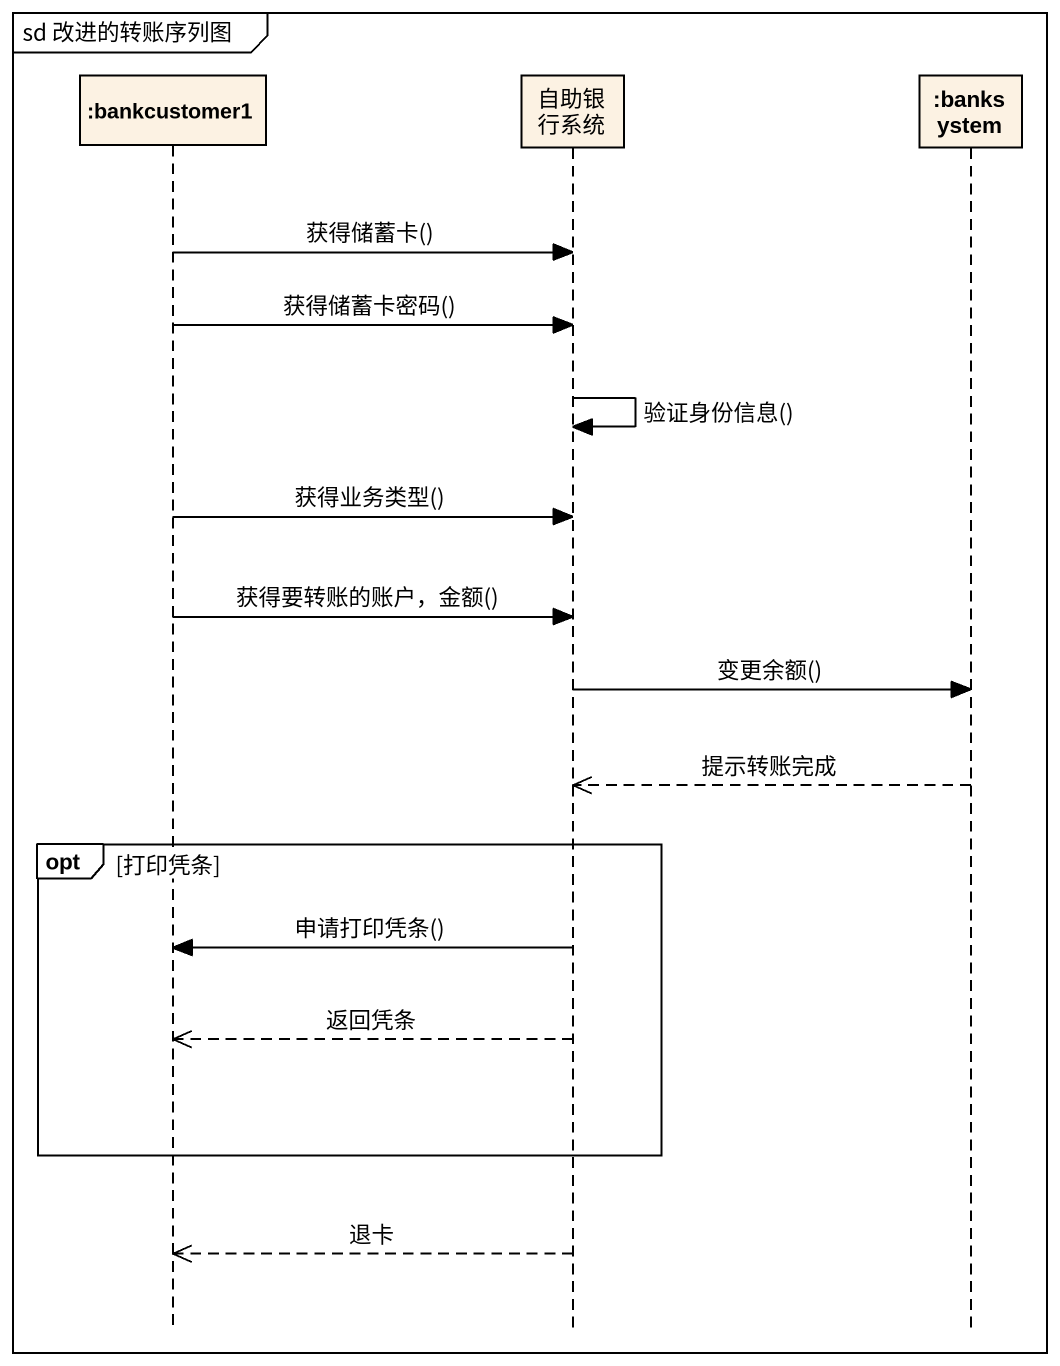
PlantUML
@startuml
mainframe sd 改进的转账序列图
hide footbox
participant ":bankcustomer1" as bankcustomer1
participant 自助银行系统
participant ":banksystem" as banksystem

bankcustomer1 -> 自助银行系统 : 获得储蓄卡()
bankcustomer1 -> 自助银行系统 : 获得储蓄卡密码()
自助银行系统 -> 自助银行系统 : 验证身份信息()
bankcustomer1 -> 自助银行系统 : 获得业务类型()
bankcustomer1 -> 自助银行系统 : 获得要转账的账户，金额()
自助银行系统 -> banksystem : 变更余额()
banksystem -->> 自助银行系统 : 提示转账完成
opt 打印凭条
  自助银行系统 -> bankcustomer1 : 申请打印凭条()
  自助银行系统 -->> bankcustomer1 : 返回凭条
end
自助银行系统 -->> bankcustomer1 : 退卡
@enduml
